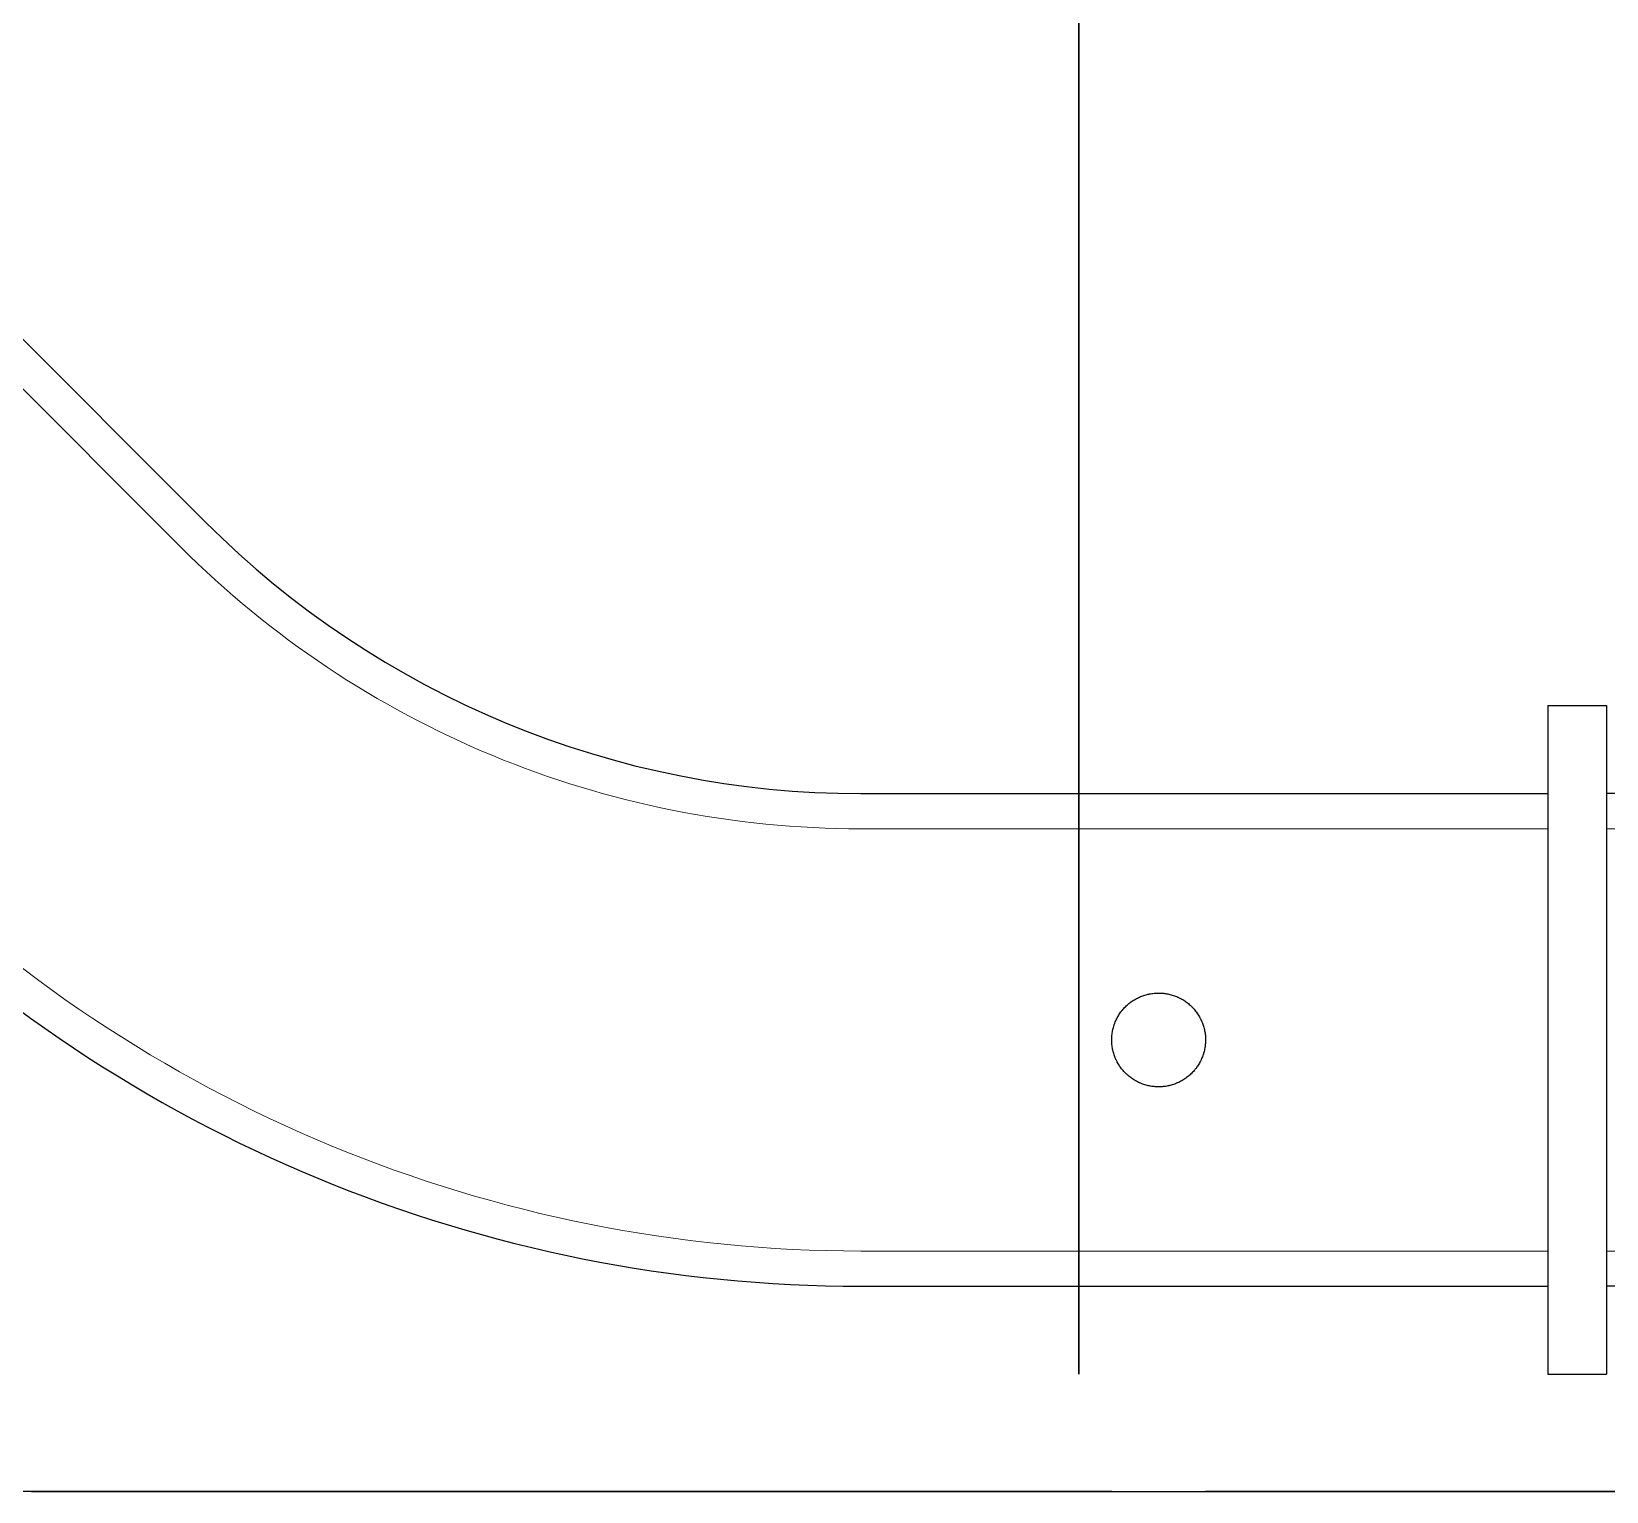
# Model space of a CAD drawing. Header units: millimetres. Extents: x -521 to 145, y 0 to 499.
# Drawn here: x -89.3 to 45, y 0 to 124.5 of the extents above; entities that cross this region are included whole.
import ezdxf
from ezdxf.lldxf.tags import DXFTag

# ---------------------------------------------------------------- set-up
doc = ezdxf.new("R2010")
doc.units = ezdxf.units.MM
for name, color, linetype, true_color in [('ORTHO$31', 7, 'Continuous', 0xffffff), ('ORTHO$32', 7, 'Continuous', 0xffffff), ('Top$28', 7, 'Continuous', 0xffffff)]:
    doc.layers.add(name, color=color, linetype=linetype, true_color=true_color)
tags = doc.linetypes.add('DASHED', pattern=[25.72, 12.86, -12.86]).pattern_tags.tags
tags[6:7] = [DXFTag(74, 4), DXFTag(75, 0), DXFTag(340, '0'), DXFTag(46, 0.0), DXFTag(50, 0.0), DXFTag(44, 0.0), DXFTag(45, 0.0)]
tags[4:5] = [DXFTag(74, 4), DXFTag(75, 0), DXFTag(340, '0'), DXFTag(46, 0.0), DXFTag(50, 0.0), DXFTag(44, 0.0), DXFTag(45, 0.0)]

msp = doc.modelspace()

# ---------------------------------------------------------------- linework, layer by layer
at = {"layer": 'ORTHO$31', "color": 30, "linetype": 'Continuous', "lineweight": 25}
for p, q in [((-186.57, 194.77), (-74.44, 82.64)), ((40, 67), (45, 67)), ((40, 67), (40, 10)), ((45, 67), (45, 10)), ((-18.58, 59.5), (40, 59.5)), ((145, 59.5), (45, 59.5)), ((-18.58, 17.5), (40, 17.5)), ((145, 17.5), (45, 17.5)), ((40, 10), (45, 10))]:
    msp.add_line(p, q, dxfattribs=at)
at = {"layer": 'ORTHO$31', "color": 53, "linetype": 'DASHED', "lineweight": 18}
for p, q in [((-76.56, 80.52), (-188.69, 192.65)), ((40, 56.5), (-18.58, 56.5)), ((145, 56.5), (45, 56.5)), ((2.81, 38.5), (2.81, 38.5)), ((2.81, 38.5), (2.81, 38.5)), ((2.81, 38.5), (2.81, 38.5)), ((2.81, 38.5), (2.81, 38.5)), ((10.81, 38.5), (10.81, 38.5)), ((10.81, 38.5), (10.81, 38.5)), ((10.81, 38.5), (10.81, 38.5)), ((10.81, 38.5), (10.81, 38.5)), ((40, 20.5), (-18.58, 20.5)), ((145, 20.5), (45, 20.5))]:
    msp.add_line(p, q, dxfattribs=at)
at = {"layer": 'ORTHO$31', "color": 30, "linetype": 'Continuous', "lineweight": 25}
for radius in [79, 121]:
    msp.add_arc((-18.58, 138.5), radius, 225, 270, dxfattribs=at)
at = {"layer": 'ORTHO$31', "color": 53, "linetype": 'DASHED', "lineweight": 18, "extrusion": (0, 0, -1)}
for radius in [82, 118]:
    msp.add_arc((18.58, 138.5), radius, 270, 315, dxfattribs=at)
at = {"layer": 'ORTHO$31', "color": 30, "linetype": 'Continuous', "lineweight": 25}
for points, knots in [([(2.81, 38.5), (2.81, 38.63), (2.82, 38.76), (2.84, 39.02), (2.88, 39.28), (2.95, 39.54), (2.99, 39.69), (3, 39.72), (3.02, 39.79), (3.04, 39.82), (3.07, 39.91), (3.09, 39.97), (3.17, 40.15), (3.28, 40.39), (3.41, 40.61), (3.52, 40.78), (3.58, 40.86), (3.64, 40.94), (3.68, 40.99), (3.7, 41.01), (3.8, 41.14), (3.98, 41.33), (4.27, 41.6), (4.48, 41.75), (4.64, 41.86), (4.7, 41.9), (4.81, 41.96), (4.87, 42), (5.04, 42.09), (5.28, 42.2), (5.52, 42.29), (5.71, 42.35), (5.77, 42.36), (5.87, 42.39), (5.9, 42.39), (5.96, 42.41), (6, 42.42), (6.16, 42.45), (6.42, 42.49), (6.68, 42.5), (6.94, 42.5), (7.07, 42.49), (7.24, 42.48), (7.27, 42.47), (7.33, 42.47), (7.43, 42.45), (7.53, 42.44), (7.72, 42.4), (7.97, 42.33), (8.22, 42.25), (8.37, 42.18), (8.4, 42.17), (8.46, 42.14), (8.49, 42.13), (8.58, 42.09), (8.64, 42.06), (8.81, 41.97), (9.04, 41.83), (9.25, 41.68), (9.4, 41.55), (9.47, 41.49), (9.54, 41.42), (9.59, 41.38), (9.62, 41.35), (9.73, 41.24), (9.82, 41.14), (9.99, 40.94), (10.14, 40.73), (10.27, 40.51), (10.35, 40.36), (10.37, 40.33), (10.4, 40.27), (10.41, 40.24), (10.45, 40.16), (10.48, 40.1), (10.56, 39.91), (10.64, 39.67), (10.71, 39.42), (10.75, 39.22), (10.76, 39.16), (10.78, 39.03), (10.79, 38.96), (10.81, 38.76), (10.81, 38.63), (10.81, 38.5)], [0, 0, 0, 0, 0.03125, 0.03125, 0.0625, 0.09375, 0.09375, 0.101563, 0.101563, 0.109375, 0.109375, 0.125, 0.125, 0.15625, 0.1875, 0.1875, 0.203125, 0.210937, 0.210937, 0.21875, 0.21875, 0.25, 0.28125, 0.3125, 0.3125, 0.328125, 0.328125, 0.34375, 0.34375, 0.375, 0.40625, 0.40625, 0.421875, 0.421875, 0.429688, 0.429688, 0.4375, 0.4375, 0.46875, 0.5, 0.5, 0.53125, 0.53125, 0.539062, 0.539062, 0.546875, 0.5625, 0.5625, 0.59375, 0.625, 0.625, 0.632812, 0.632812, 0.640625, 0.640625, 0.65625, 0.65625, 0.6875, 0.71875, 0.71875, 0.734375, 0.742187, 0.742187, 0.75, 0.75, 0.78125, 0.78125, 0.8125, 0.84375, 0.84375, 0.851562, 0.851562, 0.859375, 0.859375, 0.875, 0.875, 0.90625, 0.9375, 0.9375, 0.953125, 0.953125, 0.96875, 0.96875, 1, 1, 1, 1]), ([(10.81, 38.5), (10.81, 38.37), (10.81, 38.24), (10.78, 37.98), (10.74, 37.72), (10.68, 37.46), (10.63, 37.31), (10.62, 37.28), (10.6, 37.21), (10.59, 37.18), (10.56, 37.09), (10.53, 37.03), (10.46, 36.85), (10.34, 36.61), (10.21, 36.39), (10.1, 36.22), (10.05, 36.14), (9.99, 36.06), (9.95, 36.01), (9.92, 35.99), (9.82, 35.86), (9.64, 35.67), (9.36, 35.4), (9.15, 35.25), (8.98, 35.14), (8.93, 35.1), (8.81, 35.04), (8.76, 35), (8.58, 34.91), (8.35, 34.8), (8.1, 34.71), (7.92, 34.65), (7.85, 34.64), (7.76, 34.61), (7.72, 34.61), (7.66, 34.59), (7.63, 34.58), (7.47, 34.55), (7.21, 34.51), (6.95, 34.5), (6.68, 34.5), (6.55, 34.51), (6.39, 34.52), (6.36, 34.53), (6.29, 34.53), (6.19, 34.55), (6.1, 34.56), (5.9, 34.6), (5.65, 34.67), (5.4, 34.75), (5.25, 34.82), (5.22, 34.83), (5.16, 34.86), (5.13, 34.87), (5.04, 34.91), (4.98, 34.94), (4.81, 35.03), (4.59, 35.17), (4.38, 35.32), (4.23, 35.45), (4.15, 35.51), (4.08, 35.58), (4.03, 35.62), (4.01, 35.65), (3.89, 35.76), (3.8, 35.86), (3.64, 36.06), (3.48, 36.27), (3.35, 36.49), (3.27, 36.64), (3.26, 36.67), (3.23, 36.73), (3.21, 36.76), (3.17, 36.84), (3.14, 36.9), (3.07, 37.09), (2.98, 37.33), (2.92, 37.58), (2.88, 37.78), (2.87, 37.84), (2.85, 37.97), (2.84, 38.04), (2.82, 38.24), (2.81, 38.37), (2.81, 38.5)], [0, 0, 0, 0, 0.03125, 0.03125, 0.0625, 0.09375, 0.09375, 0.101562, 0.101562, 0.109375, 0.109375, 0.125, 0.125, 0.15625, 0.1875, 0.1875, 0.203125, 0.210937, 0.210937, 0.21875, 0.21875, 0.25, 0.28125, 0.3125, 0.3125, 0.328125, 0.328125, 0.34375, 0.34375, 0.375, 0.40625, 0.40625, 0.421875, 0.421875, 0.429687, 0.429687, 0.4375, 0.4375, 0.46875, 0.5, 0.5, 0.53125, 0.53125, 0.539062, 0.539062, 0.546875, 0.5625, 0.5625, 0.59375, 0.625, 0.625, 0.632812, 0.632812, 0.640625, 0.640625, 0.65625, 0.65625, 0.6875, 0.71875, 0.71875, 0.734375, 0.742187, 0.742187, 0.75, 0.75, 0.78125, 0.78125, 0.8125, 0.84375, 0.84375, 0.851562, 0.851562, 0.859375, 0.859375, 0.875, 0.875, 0.90625, 0.9375, 0.9375, 0.953125, 0.953125, 0.96875, 0.96875, 1, 1, 1, 1])]:
    msp.add_open_spline(points, degree=3, knots=knots, dxfattribs=at)
at = {"layer": 'ORTHO$32', "color": 30, "linetype": 'Continuous', "lineweight": 25}
for p, q in [((-89.29, 0, -21), (-201.42, 0, -21)), ((-89.29, 0, 979), (-201.42, 0, 979)), ((-89.29, 0, 21), (-18.58, 0, 21)), ((-18.58, 0, -21), (-89.29, 0, -21)), ((-18.58, 0, 979), (-89.29, 0, 979)), ((-89.29, 0, 1021), (-18.58, 0, 1021)), ((-18.58, 0, 21), (2.81, 0, 21)), ((2.81, 0, -21), (-18.58, 0, -21)), ((-18.58, 0, 1021), (2.81, 0, 1021)), ((2.81, 0, 979), (-18.58, 0, 979)), ((40, 0, -21), (10.81, 0, -21)), ((10.81, 0, 21), (40, 0, 21)), ((40, 0, 979), (10.81, 0, 979)), ((10.81, 0, 1021), (40, 0, 1021)), ((40, 0, 28.5), (40, 0, 0)), ((40, 0, 971.5), (40, 0, 1000)), ((40, 0, -28.5), (40, 0, 0)), ((40, 0, 1028.5), (40, 0, 1000)), ((45, 0, -28.5), (40, 0, -28.5)), ((45, 0, 971.5), (40, 0, 971.5)), ((40, 0, 28.5), (45, 0, 28.5)), ((40, 0, 1028.5), (45, 0, 1028.5)), ((45, 0, 28.5), (45, 0, 0)), ((45, 0, 971.5), (45, 0, 1000)), ((45, 0, -28.5), (45, 0, 0)), ((45, 0, 1028.5), (45, 0, 1000)), ((45, 0, 1021), (89, 0, 1021)), ((89, 0, 979), (45, 0, 979)), ((89, 0, -21), (45, 0, -21)), ((45, 0, 21), (89, 0, 21))]:
    msp.add_line(p, q, dxfattribs=at)
at = {"layer": 'ORTHO$32', "color": 53, "linetype": 'DASHED', "lineweight": 18}
for p, q in [((-89.29, 0, -18), (-201.42, 0, -18)), ((-89.29, 0, 982), (-201.42, 0, 982)), ((-18.58, 0, 982), (-89.29, 0, 982)), ((-89.29, 0, 1018), (-18.58, 0, 1018)), ((-18.58, 0, -18), (-89.29, 0, -18)), ((-89.29, 0, 18), (-18.58, 0, 18)), ((-18.58, 0, 18), (2.81, 0, 18)), ((2.81, 0, 982), (-18.58, 0, 982)), ((2.81, 0, -18), (-18.58, 0, -18)), ((-18.58, 0, 1018), (2.81, 0, 1018)), ((2.81, 0, 979), (2.81, 0, 982)), ((2.81, 0, -18), (2.81, 0, -21)), ((2.81, 0, 21), (2.81, 0, 18)), ((2.81, 0, 1018), (2.81, 0, 1021)), ((10.81, 0, 1018), (40, 0, 1018)), ((40, 0, 982), (10.81, 0, 982)), ((10.81, 0, 18), (40, 0, 18)), ((40, 0, -18), (10.81, 0, -18)), ((10.81, 0, 979), (10.81, 0, 982)), ((10.81, 0, 1018), (10.81, 0, 1021)), ((10.81, 0, 21), (10.81, 0, 18)), ((10.81, 0, -18), (10.81, 0, -21)), ((89, 0, -18), (45, 0, -18)), ((45, 0, 18), (89, 0, 18)), ((45, 0, 1018), (89, 0, 1018)), ((89, 0, 982), (45, 0, 982))]:
    msp.add_line(p, q, dxfattribs=at)
at = {"layer": 'ORTHO$32', "color": 30, "linetype": 'Continuous', "lineweight": 25}
for points, knots in [([(2.81, 0, 1021), (2.81, 0, 1021), (2.82, 0, 1021), (2.84, 0, 1020.99), (2.88, 0, 1020.99), (2.95, 0, 1020.97), (2.99, 0, 1020.97), (3, 0, 1020.96), (3.02, 0, 1020.96), (3.04, 0, 1020.96), (3.07, 0, 1020.95), (3.09, 0, 1020.95), (3.17, 0, 1020.93), (3.28, 0, 1020.92), (3.41, 0, 1020.89), (3.52, 0, 1020.88), (3.58, 0, 1020.87), (3.64, 0, 1020.86), (3.68, 0, 1020.85), (3.7, 0, 1020.85), (3.8, 0, 1020.83), (3.98, 0, 1020.81), (4.27, 0, 1020.77), (4.48, 0, 1020.75), (4.64, 0, 1020.73), (4.7, 0, 1020.72), (4.81, 0, 1020.71), (4.87, 0, 1020.71), (5.04, 0, 1020.69), (5.28, 0, 1020.67), (5.52, 0, 1020.66), (5.71, 0, 1020.64), (5.77, 0, 1020.64), (5.87, 0, 1020.64), (5.9, 0, 1020.64), (5.96, 0, 1020.63), (6, 0, 1020.63), (6.16, 0, 1020.63), (6.42, 0, 1020.62), (6.68, 0, 1020.62), (6.94, 0, 1020.62), (7.07, 0, 1020.62), (7.24, 0, 1020.62), (7.27, 0, 1020.62), (7.33, 0, 1020.62), (7.43, 0, 1020.62), (7.53, 0, 1020.63), (7.72, 0, 1020.64), (7.97, 0, 1020.65), (8.22, 0, 1020.66), (8.37, 0, 1020.67), (8.4, 0, 1020.68), (8.46, 0, 1020.68), (8.49, 0, 1020.68), (8.58, 0, 1020.69), (8.64, 0, 1020.7), (8.81, 0, 1020.71), (9.04, 0, 1020.73), (9.25, 0, 1020.76), (9.4, 0, 1020.78), (9.47, 0, 1020.79), (9.54, 0, 1020.8), (9.59, 0, 1020.8), (9.62, 0, 1020.81), (9.73, 0, 1020.82), (9.82, 0, 1020.83), (9.99, 0, 1020.86), (10.14, 0, 1020.88), (10.27, 0, 1020.9), (10.35, 0, 1020.92), (10.37, 0, 1020.92), (10.4, 0, 1020.92), (10.41, 0, 1020.93), (10.45, 0, 1020.93), (10.48, 0, 1020.94), (10.56, 0, 1020.95), (10.64, 0, 1020.97), (10.71, 0, 1020.98), (10.75, 0, 1020.99), (10.76, 0, 1020.99), (10.78, 0, 1020.99), (10.79, 0, 1020.99), (10.81, 0, 1021), (10.81, 0, 1021), (10.81, 0, 1021)], [0, 0, 0, 0, 0.031048, 0.031048, 0.062305, 0.093561, 0.093561, 0.101375, 0.101375, 0.10919, 0.10919, 0.124818, 0.124818, 0.156074, 0.187331, 0.187331, 0.202959, 0.210773, 0.210773, 0.218587, 0.218587, 0.249844, 0.2811, 0.312357, 0.312357, 0.327985, 0.327985, 0.343613, 0.343613, 0.37487, 0.406126, 0.406126, 0.421755, 0.421755, 0.429569, 0.429569, 0.437383, 0.437383, 0.468639, 0.499896, 0.499896, 0.531152, 0.531152, 0.538967, 0.538967, 0.546781, 0.562409, 0.562409, 0.593665, 0.624922, 0.624922, 0.632736, 0.632736, 0.64055, 0.64055, 0.656178, 0.656178, 0.687435, 0.718691, 0.718691, 0.73432, 0.742134, 0.742134, 0.749948, 0.749948, 0.781204, 0.781204, 0.812461, 0.843717, 0.843717, 0.851532, 0.851532, 0.859346, 0.859346, 0.874974, 0.874974, 0.90623, 0.937487, 0.937487, 0.953115, 0.953115, 0.968743, 0.968743, 1, 1, 1, 1]), ([(2.81, 0, 21), (2.81, 0, 21), (2.82, 0, 21), (2.84, 0, 20.99), (2.88, 0, 20.99), (2.95, 0, 20.97), (2.99, 0, 20.97), (3, 0, 20.96), (3.02, 0, 20.96), (3.04, 0, 20.96), (3.07, 0, 20.95), (3.09, 0, 20.95), (3.17, 0, 20.93), (3.28, 0, 20.92), (3.41, 0, 20.89), (3.52, 0, 20.88), (3.58, 0, 20.87), (3.64, 0, 20.86), (3.68, 0, 20.85), (3.7, 0, 20.85), (3.8, 0, 20.83), (3.98, 0, 20.81), (4.27, 0, 20.77), (4.48, 0, 20.75), (4.64, 0, 20.73), (4.7, 0, 20.72), (4.81, 0, 20.71), (4.87, 0, 20.71), (5.04, 0, 20.69), (5.28, 0, 20.67), (5.52, 0, 20.66), (5.71, 0, 20.64), (5.77, 0, 20.64), (5.87, 0, 20.64), (5.9, 0, 20.64), (5.96, 0, 20.63), (6, 0, 20.63), (6.16, 0, 20.63), (6.42, 0, 20.62), (6.68, 0, 20.62), (6.94, 0, 20.62), (7.07, 0, 20.62), (7.24, 0, 20.62), (7.27, 0, 20.62), (7.33, 0, 20.62), (7.43, 0, 20.62), (7.53, 0, 20.63), (7.72, 0, 20.64), (7.97, 0, 20.65), (8.22, 0, 20.66), (8.37, 0, 20.67), (8.4, 0, 20.68), (8.46, 0, 20.68), (8.49, 0, 20.68), (8.58, 0, 20.69), (8.64, 0, 20.7), (8.81, 0, 20.71), (9.04, 0, 20.73), (9.25, 0, 20.76), (9.4, 0, 20.78), (9.47, 0, 20.79), (9.54, 0, 20.8), (9.59, 0, 20.8), (9.62, 0, 20.81), (9.73, 0, 20.82), (9.82, 0, 20.83), (9.99, 0, 20.86), (10.14, 0, 20.88), (10.27, 0, 20.9), (10.35, 0, 20.92), (10.37, 0, 20.92), (10.4, 0, 20.92), (10.41, 0, 20.93), (10.45, 0, 20.93), (10.48, 0, 20.94), (10.56, 0, 20.95), (10.64, 0, 20.97), (10.71, 0, 20.98), (10.75, 0, 20.99), (10.76, 0, 20.99), (10.78, 0, 20.99), (10.79, 0, 20.99), (10.81, 0, 21), (10.81, 0, 21), (10.81, 0, 21)], [0, 0, 0, 0, 0.031071, 0.031071, 0.062327, 0.093582, 0.093582, 0.101396, 0.101396, 0.10921, 0.10921, 0.124838, 0.124838, 0.156094, 0.18735, 0.18735, 0.202978, 0.210791, 0.210791, 0.218605, 0.218605, 0.249861, 0.281117, 0.312373, 0.312373, 0.328001, 0.328001, 0.343629, 0.343629, 0.374884, 0.40614, 0.40614, 0.421768, 0.421768, 0.429582, 0.429582, 0.437396, 0.437396, 0.468652, 0.499907, 0.499907, 0.531163, 0.531163, 0.538977, 0.538977, 0.546791, 0.562419, 0.562419, 0.593675, 0.624931, 0.624931, 0.632745, 0.632745, 0.640558, 0.640558, 0.656186, 0.656186, 0.687442, 0.718698, 0.718698, 0.734326, 0.74214, 0.74214, 0.749954, 0.749954, 0.78121, 0.78121, 0.812465, 0.843721, 0.843721, 0.851535, 0.851535, 0.859349, 0.859349, 0.874977, 0.874977, 0.906233, 0.937488, 0.937488, 0.953116, 0.953116, 0.968744, 0.968744, 1, 1, 1, 1]), ([(2.81, 0, 979), (2.81, 0, 979), (2.82, 0, 979), (2.84, 0, 979.01), (2.88, 0, 979.01), (2.95, 0, 979.03), (2.99, 0, 979.03), (3, 0, 979.04), (3.02, 0, 979.04), (3.04, 0, 979.04), (3.07, 0, 979.05), (3.09, 0, 979.05), (3.17, 0, 979.06), (3.28, 0, 979.08), (3.41, 0, 979.11), (3.52, 0, 979.12), (3.58, 0, 979.13), (3.64, 0, 979.14), (3.68, 0, 979.15), (3.7, 0, 979.15), (3.8, 0, 979.17), (3.98, 0, 979.19), (4.27, 0, 979.23), (4.48, 0, 979.25), (4.64, 0, 979.27), (4.7, 0, 979.28), (4.81, 0, 979.29), (4.87, 0, 979.29), (5.04, 0, 979.31), (5.28, 0, 979.33), (5.52, 0, 979.34), (5.71, 0, 979.35), (5.77, 0, 979.36), (5.87, 0, 979.36), (5.9, 0, 979.36), (5.96, 0, 979.37), (6, 0, 979.37), (6.16, 0, 979.37), (6.42, 0, 979.38), (6.68, 0, 979.38), (6.94, 0, 979.38), (7.07, 0, 979.38), (7.24, 0, 979.38), (7.27, 0, 979.38), (7.33, 0, 979.38), (7.43, 0, 979.38), (7.53, 0, 979.37), (7.72, 0, 979.36), (7.97, 0, 979.35), (8.22, 0, 979.34), (8.37, 0, 979.33), (8.4, 0, 979.32), (8.46, 0, 979.32), (8.49, 0, 979.32), (8.58, 0, 979.31), (8.64, 0, 979.3), (8.81, 0, 979.29), (9.04, 0, 979.27), (9.25, 0, 979.24), (9.4, 0, 979.22), (9.47, 0, 979.21), (9.54, 0, 979.2), (9.59, 0, 979.2), (9.62, 0, 979.19), (9.73, 0, 979.18), (9.82, 0, 979.17), (9.99, 0, 979.14), (10.14, 0, 979.12), (10.27, 0, 979.1), (10.35, 0, 979.08), (10.37, 0, 979.08), (10.4, 0, 979.07), (10.41, 0, 979.07), (10.45, 0, 979.07), (10.48, 0, 979.06), (10.56, 0, 979.05), (10.64, 0, 979.03), (10.71, 0, 979.02), (10.75, 0, 979.01), (10.76, 0, 979.01), (10.78, 0, 979.01), (10.79, 0, 979), (10.81, 0, 979), (10.81, 0, 979), (10.81, 0, 979)], [0, 0, 0, 0, 0.031136, 0.031136, 0.06239, 0.093644, 0.093644, 0.101457, 0.101457, 0.109271, 0.109271, 0.124897, 0.124897, 0.156151, 0.187405, 0.187405, 0.203032, 0.210845, 0.210845, 0.218658, 0.218658, 0.249912, 0.281166, 0.312419, 0.312419, 0.328046, 0.328046, 0.343673, 0.343673, 0.374927, 0.40618, 0.40618, 0.421807, 0.421807, 0.429621, 0.429621, 0.437434, 0.437434, 0.468688, 0.499941, 0.499941, 0.531195, 0.531195, 0.539008, 0.539008, 0.546822, 0.562449, 0.562449, 0.593702, 0.624956, 0.624956, 0.632769, 0.632769, 0.640583, 0.640583, 0.65621, 0.65621, 0.687463, 0.718717, 0.718717, 0.734344, 0.742157, 0.742157, 0.749971, 0.749971, 0.781224, 0.781224, 0.812478, 0.843732, 0.843732, 0.851545, 0.851545, 0.859359, 0.859359, 0.874985, 0.874985, 0.906239, 0.937493, 0.937493, 0.95312, 0.95312, 0.968746, 0.968746, 1, 1, 1, 1]), ([(2.81, 0, -21), (2.81, 0, -21), (2.82, 0, -21), (2.84, 0, -20.99), (2.88, 0, -20.99), (2.95, 0, -20.97), (2.99, 0, -20.97), (3, 0, -20.96), (3.02, 0, -20.96), (3.04, 0, -20.96), (3.07, 0, -20.95), (3.09, 0, -20.95), (3.17, 0, -20.94), (3.28, 0, -20.92), (3.41, 0, -20.89), (3.52, 0, -20.88), (3.58, 0, -20.87), (3.64, 0, -20.86), (3.68, 0, -20.85), (3.7, 0, -20.85), (3.8, 0, -20.83), (3.98, 0, -20.81), (4.27, 0, -20.77), (4.48, 0, -20.75), (4.64, 0, -20.73), (4.7, 0, -20.72), (4.81, 0, -20.71), (4.87, 0, -20.71), (5.04, 0, -20.69), (5.28, 0, -20.67), (5.52, 0, -20.66), (5.71, 0, -20.65), (5.77, 0, -20.64), (5.87, 0, -20.64), (5.9, 0, -20.64), (5.96, 0, -20.63), (6, 0, -20.63), (6.16, 0, -20.63), (6.42, 0, -20.62), (6.68, 0, -20.62), (6.94, 0, -20.62), (7.07, 0, -20.62), (7.24, 0, -20.62), (7.27, 0, -20.62), (7.33, 0, -20.62), (7.43, 0, -20.62), (7.53, 0, -20.63), (7.72, 0, -20.64), (7.97, 0, -20.65), (8.22, 0, -20.66), (8.37, 0, -20.67), (8.4, 0, -20.68), (8.46, 0, -20.68), (8.49, 0, -20.68), (8.58, 0, -20.69), (8.64, 0, -20.7), (8.81, 0, -20.71), (9.04, 0, -20.73), (9.25, 0, -20.76), (9.4, 0, -20.78), (9.47, 0, -20.79), (9.54, 0, -20.8), (9.59, 0, -20.8), (9.62, 0, -20.81), (9.73, 0, -20.82), (9.82, 0, -20.83), (9.99, 0, -20.86), (10.14, 0, -20.88), (10.27, 0, -20.9), (10.35, 0, -20.92), (10.37, 0, -20.92), (10.4, 0, -20.93), (10.41, 0, -20.93), (10.45, 0, -20.93), (10.48, 0, -20.94), (10.56, 0, -20.95), (10.64, 0, -20.97), (10.71, 0, -20.98), (10.75, 0, -20.99), (10.76, 0, -20.99), (10.78, 0, -20.99), (10.79, 0, -21), (10.81, 0, -21), (10.81, 0, -21), (10.81, 0, -21)], [0, 0, 0, 0, 0.031155, 0.031155, 0.062408, 0.093662, 0.093662, 0.101475, 0.101475, 0.109288, 0.109288, 0.124915, 0.124915, 0.156168, 0.187421, 0.187421, 0.203047, 0.21086, 0.21086, 0.218674, 0.218674, 0.249927, 0.28118, 0.312433, 0.312433, 0.328059, 0.328059, 0.343686, 0.343686, 0.374939, 0.406192, 0.406192, 0.421819, 0.421819, 0.429632, 0.429632, 0.437445, 0.437445, 0.468698, 0.499951, 0.499951, 0.531204, 0.531204, 0.539018, 0.539018, 0.546831, 0.562457, 0.562457, 0.59371, 0.624963, 0.624963, 0.632777, 0.632777, 0.64059, 0.64059, 0.656216, 0.656216, 0.687469, 0.718723, 0.718723, 0.734349, 0.742162, 0.742162, 0.749976, 0.749976, 0.781229, 0.781229, 0.812482, 0.843735, 0.843735, 0.851548, 0.851548, 0.859361, 0.859361, 0.874988, 0.874988, 0.906241, 0.937494, 0.937494, 0.95312, 0.95312, 0.968747, 0.968747, 1, 1, 1, 1])]:
    msp.add_open_spline(points, degree=3, knots=knots, dxfattribs=at)
at = {"layer": 'ORTHO$32', "color": 53, "linetype": 'DASHED', "lineweight": 18}
for points, knots in [([(2.81, 0, 18), (2.81, 0, 18), (2.82, 0, 18), (2.84, 0, 17.99), (2.88, 0, 17.98), (2.95, 0, 17.97), (2.99, 0, 17.96), (3, 0, 17.96), (3.03, 0, 17.95), (3.04, 0, 17.95), (3.07, 0, 17.94), (3.09, 0, 17.94), (3.17, 0, 17.92), (3.28, 0, 17.9), (3.41, 0, 17.88), (3.52, 0, 17.86), (3.56, 0, 17.85), (3.64, 0, 17.83), (3.68, 0, 17.83), (3.8, 0, 17.81), (3.98, 0, 17.78), (4.27, 0, 17.73), (4.48, 0, 17.7), (4.61, 0, 17.69), (4.64, 0, 17.68), (4.7, 0, 17.68), (4.78, 0, 17.67), (4.87, 0, 17.66), (5.04, 0, 17.64), (5.27, 0, 17.62), (5.52, 0, 17.6), (5.71, 0, 17.58), (5.77, 0, 17.58), (5.87, 0, 17.58), (5.9, 0, 17.57), (5.96, 0, 17.57), (6, 0, 17.57), (6.16, 0, 17.56), (6.42, 0, 17.55), (6.68, 0, 17.55), (6.94, 0, 17.55), (7.07, 0, 17.55), (7.24, 0, 17.55), (7.27, 0, 17.56), (7.33, 0, 17.56), (7.43, 0, 17.56), (7.53, 0, 17.56), (7.72, 0, 17.57), (7.97, 0, 17.59), (8.22, 0, 17.61), (8.37, 0, 17.62), (8.4, 0, 17.62), (8.46, 0, 17.63), (8.49, 0, 17.63), (8.58, 0, 17.64), (8.64, 0, 17.64), (8.81, 0, 17.66), (9.04, 0, 17.69), (9.25, 0, 17.72), (9.4, 0, 17.74), (9.47, 0, 17.75), (9.54, 0, 17.76), (9.59, 0, 17.77), (9.62, 0, 17.77), (9.73, 0, 17.79), (9.91, 0, 17.82), (10.14, 0, 17.86), (10.27, 0, 17.89), (10.37, 0, 17.91), (10.4, 0, 17.91), (10.45, 0, 17.92), (10.48, 0, 17.93), (10.56, 0, 17.94), (10.64, 0, 17.96), (10.71, 0, 17.98), (10.75, 0, 17.99), (10.76, 0, 17.99), (10.78, 0, 17.99), (10.79, 0, 17.99), (10.81, 0, 18), (10.81, 0, 18), (10.81, 0, 18)], [0, 0, 0, 0, 0.031038, 0.031038, 0.062302, 0.093566, 0.093566, 0.101382, 0.101382, 0.109198, 0.109198, 0.12483, 0.12483, 0.156094, 0.187358, 0.187358, 0.20299, 0.20299, 0.218622, 0.218622, 0.249886, 0.28115, 0.312415, 0.312415, 0.320231, 0.320231, 0.328047, 0.343679, 0.343679, 0.374943, 0.406207, 0.406207, 0.421839, 0.421839, 0.429655, 0.429655, 0.437471, 0.437471, 0.468735, 0.499999, 0.499999, 0.531263, 0.531263, 0.539079, 0.539079, 0.546895, 0.562527, 0.562527, 0.593792, 0.625056, 0.625056, 0.632872, 0.632872, 0.640688, 0.640688, 0.65632, 0.65632, 0.687584, 0.718848, 0.718848, 0.73448, 0.742296, 0.742296, 0.750112, 0.750112, 0.781376, 0.81264, 0.843905, 0.843905, 0.859537, 0.859537, 0.875169, 0.875169, 0.906433, 0.937697, 0.937697, 0.953329, 0.953329, 0.968961, 0.968961, 1, 1, 1, 1]), ([(2.81, 0, 1018), (2.81, 0, 1018), (2.82, 0, 1018), (2.84, 0, 1017.99), (2.88, 0, 1017.98), (2.95, 0, 1017.97), (2.99, 0, 1017.96), (3, 0, 1017.96), (3.03, 0, 1017.95), (3.04, 0, 1017.95), (3.07, 0, 1017.94), (3.09, 0, 1017.94), (3.17, 0, 1017.92), (3.28, 0, 1017.9), (3.41, 0, 1017.88), (3.52, 0, 1017.86), (3.56, 0, 1017.85), (3.64, 0, 1017.83), (3.68, 0, 1017.83), (3.8, 0, 1017.81), (3.98, 0, 1017.78), (4.27, 0, 1017.73), (4.48, 0, 1017.7), (4.61, 0, 1017.69), (4.64, 0, 1017.68), (4.7, 0, 1017.68), (4.78, 0, 1017.67), (4.87, 0, 1017.66), (5.04, 0, 1017.64), (5.27, 0, 1017.62), (5.52, 0, 1017.6), (5.71, 0, 1017.58), (5.77, 0, 1017.58), (5.87, 0, 1017.58), (5.9, 0, 1017.57), (5.96, 0, 1017.57), (6, 0, 1017.57), (6.16, 0, 1017.56), (6.42, 0, 1017.55), (6.68, 0, 1017.55), (6.94, 0, 1017.55), (7.07, 0, 1017.55), (7.24, 0, 1017.55), (7.27, 0, 1017.56), (7.33, 0, 1017.56), (7.43, 0, 1017.56), (7.53, 0, 1017.56), (7.72, 0, 1017.57), (7.97, 0, 1017.59), (8.22, 0, 1017.61), (8.37, 0, 1017.62), (8.4, 0, 1017.62), (8.46, 0, 1017.63), (8.49, 0, 1017.63), (8.58, 0, 1017.64), (8.64, 0, 1017.64), (8.81, 0, 1017.66), (9.04, 0, 1017.69), (9.25, 0, 1017.72), (9.4, 0, 1017.74), (9.47, 0, 1017.75), (9.54, 0, 1017.76), (9.59, 0, 1017.77), (9.62, 0, 1017.77), (9.73, 0, 1017.79), (9.91, 0, 1017.82), (10.14, 0, 1017.86), (10.27, 0, 1017.89), (10.37, 0, 1017.91), (10.4, 0, 1017.91), (10.45, 0, 1017.92), (10.48, 0, 1017.93), (10.56, 0, 1017.94), (10.64, 0, 1017.96), (10.71, 0, 1017.98), (10.75, 0, 1017.99), (10.76, 0, 1017.99), (10.78, 0, 1017.99), (10.79, 0, 1017.99), (10.81, 0, 1018), (10.81, 0, 1018), (10.81, 0, 1018)], [0, 0, 0, 0, 0.031063, 0.031063, 0.062326, 0.09359, 0.09359, 0.101406, 0.101406, 0.109221, 0.109221, 0.124853, 0.124853, 0.156116, 0.18738, 0.18738, 0.203011, 0.203011, 0.218643, 0.218643, 0.249906, 0.28117, 0.312433, 0.312433, 0.320249, 0.320249, 0.328065, 0.343696, 0.343696, 0.37496, 0.406223, 0.406223, 0.421855, 0.421855, 0.42967, 0.42967, 0.437486, 0.437486, 0.46875, 0.500013, 0.500013, 0.531276, 0.531276, 0.539092, 0.539092, 0.546908, 0.56254, 0.56254, 0.593803, 0.625066, 0.625066, 0.632882, 0.632882, 0.640698, 0.640698, 0.65633, 0.65633, 0.687593, 0.718856, 0.718856, 0.734488, 0.742304, 0.742304, 0.750119, 0.750119, 0.781383, 0.812646, 0.843909, 0.843909, 0.859541, 0.859541, 0.875173, 0.875173, 0.906436, 0.937699, 0.937699, 0.953331, 0.953331, 0.968963, 0.968963, 1, 1, 1, 1]), ([(2.81, 0, -18), (2.81, 0, -18), (2.82, 0, -18), (2.84, 0, -17.99), (2.88, 0, -17.98), (2.95, 0, -17.97), (2.99, 0, -17.96), (3, 0, -17.96), (3.03, 0, -17.95), (3.04, 0, -17.95), (3.07, 0, -17.94), (3.09, 0, -17.94), (3.17, 0, -17.92), (3.28, 0, -17.9), (3.41, 0, -17.88), (3.52, 0, -17.86), (3.56, 0, -17.85), (3.64, 0, -17.83), (3.68, 0, -17.83), (3.8, 0, -17.81), (3.98, 0, -17.78), (4.27, 0, -17.73), (4.48, 0, -17.7), (4.61, 0, -17.69), (4.64, 0, -17.68), (4.7, 0, -17.68), (4.78, 0, -17.67), (4.87, 0, -17.66), (5.04, 0, -17.64), (5.27, 0, -17.62), (5.52, 0, -17.6), (5.71, 0, -17.58), (5.77, 0, -17.58), (5.87, 0, -17.58), (5.9, 0, -17.57), (5.96, 0, -17.57), (6, 0, -17.57), (6.16, 0, -17.56), (6.42, 0, -17.55), (6.68, 0, -17.55), (6.94, 0, -17.55), (7.07, 0, -17.55), (7.24, 0, -17.56), (7.27, 0, -17.56), (7.33, 0, -17.56), (7.43, 0, -17.56), (7.53, 0, -17.56), (7.72, 0, -17.57), (7.97, 0, -17.59), (8.22, 0, -17.61), (8.37, 0, -17.62), (8.4, 0, -17.62), (8.46, 0, -17.63), (8.49, 0, -17.63), (8.58, 0, -17.64), (8.64, 0, -17.65), (8.81, 0, -17.66), (9.04, 0, -17.69), (9.25, 0, -17.72), (9.4, 0, -17.74), (9.47, 0, -17.75), (9.54, 0, -17.76), (9.59, 0, -17.77), (9.62, 0, -17.77), (9.73, 0, -17.79), (9.91, 0, -17.82), (10.14, 0, -17.86), (10.27, 0, -17.89), (10.37, 0, -17.91), (10.4, 0, -17.91), (10.45, 0, -17.92), (10.48, 0, -17.93), (10.56, 0, -17.94), (10.64, 0, -17.96), (10.71, 0, -17.98), (10.75, 0, -17.99), (10.76, 0, -17.99), (10.78, 0, -17.99), (10.79, 0, -17.99), (10.81, 0, -18), (10.81, 0, -18), (10.81, 0, -18)], [0, 0, 0, 0, 0.031097, 0.031097, 0.062352, 0.093607, 0.093607, 0.101421, 0.101421, 0.109235, 0.109235, 0.124862, 0.124862, 0.156117, 0.187372, 0.187372, 0.202999, 0.202999, 0.218627, 0.218627, 0.249882, 0.281137, 0.312392, 0.312392, 0.320205, 0.320205, 0.328019, 0.343647, 0.343647, 0.374902, 0.406156, 0.406156, 0.421784, 0.421784, 0.429598, 0.429598, 0.437411, 0.437411, 0.468666, 0.499921, 0.499921, 0.531176, 0.531176, 0.53899, 0.53899, 0.546804, 0.562431, 0.562431, 0.593686, 0.624941, 0.624941, 0.632755, 0.632755, 0.640568, 0.640568, 0.656196, 0.656196, 0.687451, 0.718706, 0.718706, 0.734333, 0.742147, 0.742147, 0.749961, 0.749961, 0.781216, 0.81247, 0.843725, 0.843725, 0.859353, 0.859353, 0.87498, 0.87498, 0.906235, 0.93749, 0.93749, 0.953118, 0.953118, 0.968745, 0.968745, 1, 1, 1, 1]), ([(2.81, 0, 982), (2.81, 0, 982), (2.82, 0, 982), (2.84, 0, 982.01), (2.88, 0, 982.02), (2.95, 0, 982.03), (2.99, 0, 982.04), (3, 0, 982.04), (3.03, 0, 982.05), (3.04, 0, 982.05), (3.07, 0, 982.06), (3.09, 0, 982.06), (3.17, 0, 982.08), (3.28, 0, 982.1), (3.41, 0, 982.12), (3.52, 0, 982.14), (3.56, 0, 982.15), (3.64, 0, 982.17), (3.68, 0, 982.17), (3.8, 0, 982.19), (3.98, 0, 982.22), (4.27, 0, 982.27), (4.48, 0, 982.3), (4.61, 0, 982.31), (4.64, 0, 982.32), (4.7, 0, 982.32), (4.78, 0, 982.33), (4.87, 0, 982.34), (5.04, 0, 982.36), (5.27, 0, 982.38), (5.52, 0, 982.4), (5.71, 0, 982.42), (5.77, 0, 982.42), (5.87, 0, 982.42), (5.9, 0, 982.43), (5.96, 0, 982.43), (6, 0, 982.43), (6.16, 0, 982.44), (6.42, 0, 982.45), (6.68, 0, 982.45), (6.94, 0, 982.45), (7.07, 0, 982.45), (7.24, 0, 982.44), (7.27, 0, 982.44), (7.33, 0, 982.44), (7.43, 0, 982.44), (7.53, 0, 982.44), (7.72, 0, 982.43), (7.97, 0, 982.41), (8.22, 0, 982.39), (8.37, 0, 982.38), (8.4, 0, 982.38), (8.46, 0, 982.37), (8.49, 0, 982.37), (8.58, 0, 982.36), (8.64, 0, 982.35), (8.81, 0, 982.34), (9.04, 0, 982.31), (9.25, 0, 982.28), (9.4, 0, 982.26), (9.47, 0, 982.25), (9.54, 0, 982.24), (9.59, 0, 982.23), (9.62, 0, 982.23), (9.73, 0, 982.21), (9.91, 0, 982.18), (10.14, 0, 982.14), (10.27, 0, 982.11), (10.37, 0, 982.09), (10.4, 0, 982.09), (10.45, 0, 982.08), (10.48, 0, 982.07), (10.56, 0, 982.06), (10.64, 0, 982.04), (10.71, 0, 982.02), (10.75, 0, 982.01), (10.76, 0, 982.01), (10.78, 0, 982.01), (10.79, 0, 982.01), (10.81, 0, 982), (10.81, 0, 982), (10.81, 0, 982)], [0, 0, 0, 0, 0.031109, 0.031109, 0.062363, 0.093618, 0.093618, 0.101431, 0.101431, 0.109245, 0.109245, 0.124872, 0.124872, 0.156127, 0.187381, 0.187381, 0.203009, 0.203009, 0.218636, 0.218636, 0.24989, 0.281145, 0.3124, 0.3124, 0.320213, 0.320213, 0.328027, 0.343654, 0.343654, 0.374909, 0.406163, 0.406163, 0.421791, 0.421791, 0.429604, 0.429604, 0.437418, 0.437418, 0.468672, 0.499927, 0.499927, 0.531182, 0.531182, 0.538995, 0.538995, 0.546809, 0.562436, 0.562436, 0.593691, 0.624945, 0.624945, 0.632759, 0.632759, 0.640573, 0.640573, 0.6562, 0.6562, 0.687454, 0.718709, 0.718709, 0.734336, 0.74215, 0.74215, 0.749963, 0.749963, 0.781218, 0.812473, 0.843727, 0.843727, 0.859354, 0.859354, 0.874982, 0.874982, 0.906236, 0.937491, 0.937491, 0.953118, 0.953118, 0.968745, 0.968745, 1, 1, 1, 1])]:
    msp.add_open_spline(points, degree=3, knots=knots, dxfattribs=at)
at = {"layer": 'Top$28', "color": 53, "linetype": 'DASHED', "lineweight": 18}
for p, q in [((0, 67.79, 982), (0, 179.92, 982)), ((0, 179.92, 18), (0, 67.79, 18)), ((0, 179.92, 1018), (0, 67.79, 1018)), ((0, 67.79, -18), (0, 179.92, -18)), ((0, 38.5, 982), (0, 67.79, 982)), ((0, 38.5, -18), (0, 67.79, -18)), ((0, 67.79, 1018), (0, 38.5, 1018)), ((0, 67.79, 18), (0, 38.5, 18)), ((0, 57.77, 1021), (0, 38.5, 1021)), ((0, 38.5, 979), (0, 57.77, 979)), ((0, 38.5, -21), (0, 57.77, -21)), ((0, 57.77, 21), (0, 38.5, 21)), ((0, 44.5, 979.85), (0, 44.5, 983.01)), ((0, 44.5, 1016.99), (0, 44.5, 1020.14)), ((0, 44.5, 16.99), (0, 44.5, 20.14)), ((0, 44.5, -20.15), (0, 44.5, -16.99)), ((0, 42.5, 1017.56), (0, 42.5, 1020.62)), ((0, 42.5, 979.37), (0, 42.5, 982.44)), ((0, 42.5, 17.56), (0, 42.5, 20.62)), ((0, 42.5, -20.63), (0, 42.5, -17.56)), ((0, 34.5, 982.44), (0, 34.5, 979.37)), ((0, 34.5, -17.56), (0, 34.5, -20.63)), ((0, 34.5, 20.62), (0, 34.5, 17.56)), ((0, 34.5, 1020.62), (0, 34.5, 1017.56)), ((0, 32.5, -16.99), (0, 32.5, -20.15)), ((0, 32.5, 20.14), (0, 32.5, 16.99)), ((0, 32.5, 1020.14), (0, 32.5, 1016.99)), ((0, 32.5, 983.01), (0, 32.5, 979.85))]:
    msp.add_line(p, q, dxfattribs=at)
at = {"layer": 'Top$28', "color": 30, "linetype": 'Continuous', "lineweight": 25}
for p, q in [((0, 179.92, 21), (0, 67.79, 21)), ((0, 179.92, 1021), (0, 67.79, 1021)), ((0, 67.79, 979), (0, 179.92, 979)), ((0, 67.79, -21), (0, 179.92, -21)), ((0, 67.79, 1021), (0, 57.77, 1021)), ((0, 57.77, 979), (0, 67.79, 979)), ((0, 57.77, -21), (0, 67.79, -21)), ((0, 67.79, 21), (0, 57.77, 21))]:
    msp.add_line(p, q, dxfattribs=at)
at = {"layer": 'Top$28', "color": 30, "linetype": 'Continuous', "lineweight": 25, "extrusion": (-1, 0, 0)}
for centre, radius, start, end in [((-38.5, 0), 28.5, 0, 180), ((-38.5, 1000), 28.5, 180, 0), ((-38.5, 1000), 28.5, 0, 180), ((-38.5, 0), 28.5, 180, 0), ((-38.5, 1000), 21, 0, 180), ((-38.5, 0), 21, 0, 180), ((-38.5, 0), 21, 180, 0), ((-38.5, 1000), 21, 180, 0), ((-38.5, 1000), 18, 180, 0), ((-38.5, 1000), 18, 0, 180), ((-38.5, 0), 18, 0, 180), ((-38.5, 0), 18, 180, 0)]:
    msp.add_arc(centre, radius, start, end, dxfattribs=at)

doc.saveas('drawing.dxf')
